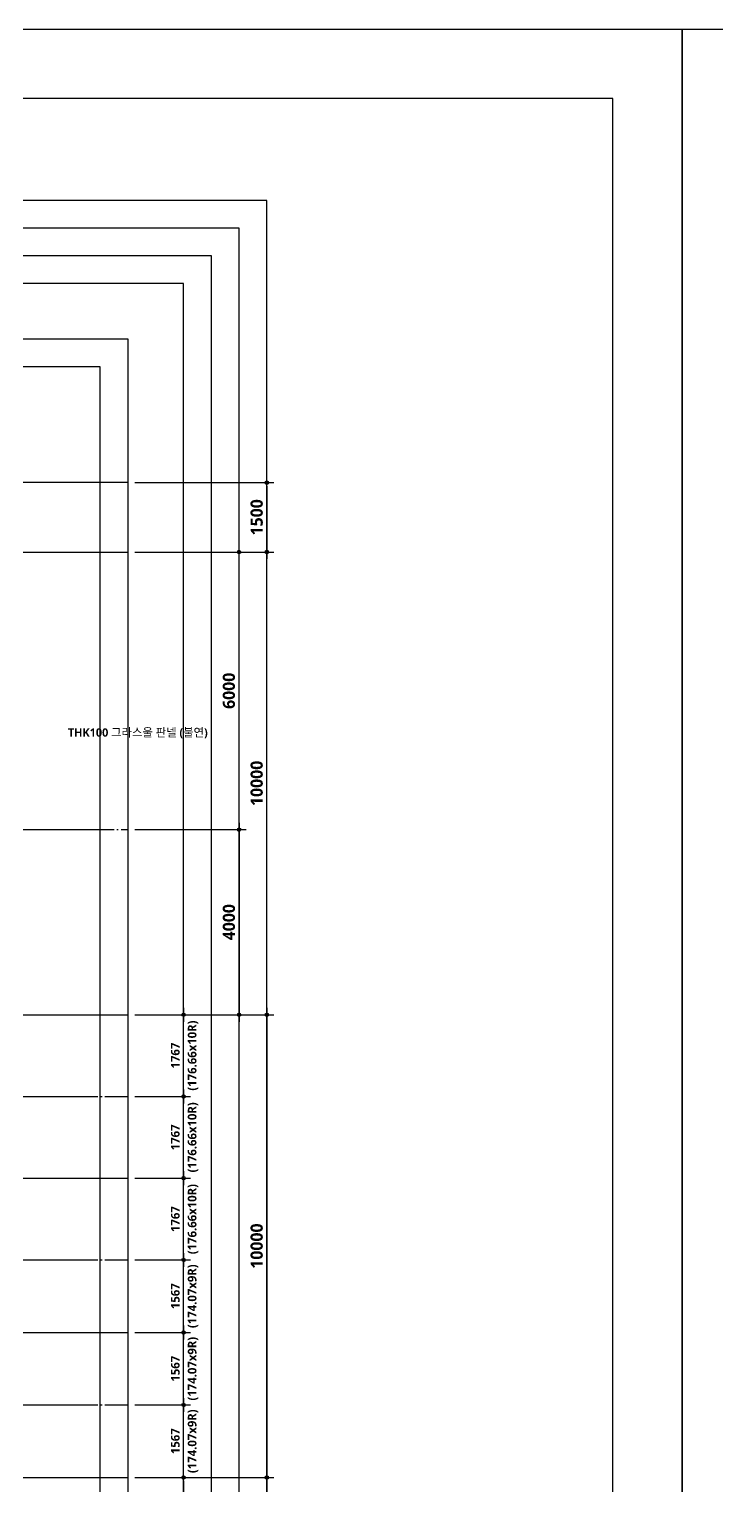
# Model space of a CAD drawing. Header units: millimetres. Extents: x 0 to 356400, y 0 to 68257.
# Drawn here: x 208637 to 223500, y 31519 to 63000 of the extents above; entities that cross this region are included whole.
import ezdxf
from ezdxf.enums import TextEntityAlignment as Align

# ---------------------------------------------------------------- set-up
doc = ezdxf.new("R2010")
doc.units = ezdxf.units.MM
doc.header["$LTSCALE"] = 75
doc.linetypes.add('CEN', pattern=[62, 60, -1, 0, -1])
doc.layers.get('Defpoints').update_dxf_attribs({"color": 161})
for name, color, linetype in [('A-ANNO-LEAD', 4, 'Continuous'), ('A-ANNO-TEXT1', 7, 'Continuous'), ('A-CEN', 1, 'CEN'), ('A-SECT-ELEV', 8, 'Continuous'), ('A-ST-AXIS-DIM', 7, 'Continuous')]:
    doc.layers.add(name, color=color, linetype=linetype)
for name, color, linetype, plot in [('Defpoint', 161, 'Continuous', False), ('G(그리드1)', 185, 'Continuous', False), ('G(그리드2)', 235, 'Continuous', False)]:
    doc.layers.add(name, color=color, linetype=linetype, plot=plot)
doc.styles.add('2020음성 1차', font='NanumGothicBold.ttf')
doc.styles.add('SH_대대리576', font='')
doc.styles.add('SH_진천_나눔', font='NanumGothicBold.ttf')
doc.styles.get('SH_대대리576').set_extended_font_data('NanumGothic', bold=True)
doc.dimstyles.new('SHP 75', dxfattribs={"dimscale": 75, "dimtxt": 3.5, "dimasz": 1, "dimexe": 2, "dimexo": 2, "dimgap": 1, "dimtad": 1, "dimdec": 0, "dimzin": 0, "dimdsep": 46, "dimtxsty": 'SH_대대리576', "dimblk": 'DIMDOT', "dimcen": 0.09, "dimclrd": 256, "dimclre": 256, "dimclrt": 3, "dimadec": 0, "dimazin": 1, "dimtfac": 1, "dimtdec": 0, "dimtix": 1, "dimtmove": 2, "dimatfit": 0, "dimldrblk": 'DIMDOT', "dimfxl": 1, "dimtfillclr": 3, "dimtolj": 1, "dimtzin": 0, "dimlwd": -1, "dimlwe": -1, "dimarcsym": 0})
doc.dimstyles.new('SHP 75 (in)', dxfattribs={"dimscale": 75, "dimtxt": 2.5, "dimasz": 1, "dimexe": 2, "dimexo": 2, "dimgap": 1, "dimtad": 1, "dimdec": 0, "dimzin": 0, "dimdsep": 46, "dimtxsty": 'SH_대대리576', "dimblk": 'DIMDOT', "dimblk1": 'NONE', "dimblk2": 'DIMDOT', "dimcen": 0.09, "dimclrd": 256, "dimclre": 256, "dimclrt": 3, "dimadec": 0, "dimazin": 1, "dimtfac": 1, "dimtdec": 0, "dimtix": 1, "dimtmove": 2, "dimatfit": 0, "dimldrblk": 'DIMDOT', "dimfxl": 1, "dimtfillclr": 3, "dimtolj": 1, "dimtzin": 0, "dimlwd": -1, "dimlwe": -1, "dimarcsym": 0})

# ---------------------------------------------------------------- blocks, each defined once
blk = doc.blocks.new('DIMDOT')
at = {"color": 0}
blk.add_line((-2, 0), (2, 0), dxfattribs=at)
for radius in [0.5, 0.25]:
    blk.add_circle((0, 0), radius, dxfattribs=at)
blk = doc.blocks.new('*D3688')
at = {"layer": 'A-ST-AXIS-DIM'}
for p, q in [((210925, 41700), (213925, 41700)), ((213775, 41625), (213775, 31775)), ((210925, 31700), (213925, 31700))]:
    blk.add_line(p, q, dxfattribs=at)
at = {"layer": 'Defpoints', "color": 0}
for p in [(210775, 41700), (210775, 31700), (213775, 31700)]:
    blk.add_point(p, dxfattribs=at)
at = {"layer": 'A-ST-AXIS-DIM', "linetype": 'ByBlock', "xscale": 75, "yscale": 75, "zscale": 75}
for p, rotation in [((213775, 41700), 90), ((213775, 31700), 270)]:
    blk.add_blockref('DIMDOT', p, dxfattribs=dict(at, rotation=rotation))
at = {"layer": 'A-ST-AXIS-DIM', "color": 3, "insert": (213556, 36700), "char_height": 262.5, "attachment_point": 5, "rotation": 90, "style": 'SH_진천_나눔'}
blk.add_mtext('\\A1;10000', dxfattribs=at)
blk = doc.blocks.new('*D3690')
at = {"layer": 'A-ST-AXIS-DIM'}
for p, q in [((210925, 31700), (213925, 31700)), ((213775, 31625), (213775, 27275)), ((210925, 27200), (213925, 27200))]:
    blk.add_line(p, q, dxfattribs=at)
at = {"layer": 'Defpoints', "color": 0}
for p in [(210775, 31700), (210775, 27200), (213775, 27200)]:
    blk.add_point(p, dxfattribs=at)
at = {"layer": 'A-ST-AXIS-DIM', "linetype": 'ByBlock', "xscale": 75, "yscale": 75, "zscale": 75}
for p, rotation in [((213775, 31700), 90), ((213775, 27200), 270)]:
    blk.add_blockref('DIMDOT', p, dxfattribs=dict(at, rotation=rotation))
at = {"layer": 'A-ST-AXIS-DIM', "color": 3, "insert": (213556, 29450), "char_height": 262.5, "attachment_point": 5, "rotation": 90, "style": 'SH_진천_나눔'}
blk.add_mtext('\\A1;4500', dxfattribs=at)
blk = doc.blocks.new('*D3694')
at = {"layer": 'A-ST-AXIS-DIM'}
for p, q in [((210925, 31700), (212125, 31700)), ((211975, 31625), (211975, 29525)), ((210925, 29450), (212125, 29450))]:
    blk.add_line(p, q, dxfattribs=at)
at = {"layer": 'Defpoints', "color": 0}
for p in [(210775, 31700), (210775, 29450), (211975, 29450)]:
    blk.add_point(p, dxfattribs=at)
at = {"layer": 'A-ST-AXIS-DIM', "linetype": 'ByBlock', "xscale": 75, "yscale": 75, "zscale": 75}
for p, rotation in [((211975, 31700), 90), ((211975, 29450), 270)]:
    blk.add_blockref('DIMDOT', p, dxfattribs=dict(at, rotation=rotation))
at = {"layer": 'A-ST-AXIS-DIM', "color": 3, "char_height": 187.5, "attachment_point": 5, "rotation": 90, "style": 'SH_대대리576'}
for s, insert in [('\\A1;(187.50x12R)', (212180, 30575)), ('\\A1;2250', (211797, 30575))]:
    blk.add_mtext(s, dxfattribs=dict(at, insert=insert))
blk = doc.blocks.new('_None')
blk = doc.blocks.new('*D3904')
at = {"layer": 'A-ST-AXIS-DIM'}
for p, q in [((210925, 51700), (213925, 51700)), ((213775, 41775), (213775, 51625)), ((210925, 41700), (213925, 41700))]:
    blk.add_line(p, q, dxfattribs=at)
at = {"layer": 'Defpoints', "color": 0}
for p in [(210775, 51700), (213775, 51700), (210775, 41700)]:
    blk.add_point(p, dxfattribs=at)
at = {"layer": 'A-ST-AXIS-DIM', "linetype": 'ByBlock', "xscale": 75, "yscale": 75, "zscale": 75}
for p, rotation in [((213775, 51700), 90), ((213775, 41700), 270)]:
    blk.add_blockref('DIMDOT', p, dxfattribs=dict(at, rotation=rotation))
at = {"layer": 'A-ST-AXIS-DIM', "color": 3, "insert": (213556, 46700), "char_height": 262.5, "attachment_point": 5, "rotation": 90, "style": 'SH_진천_나눔'}
blk.add_mtext('\\A1;10000', dxfattribs=at)
blk = doc.blocks.new('*D3907')
at = {"layer": 'A-ST-AXIS-DIM'}
for p, q in [((210925, 51700), (213325, 51700)), ((213175, 45775), (213175, 51625)), ((210925, 45700), (213325, 45700))]:
    blk.add_line(p, q, dxfattribs=at)
at = {"layer": 'Defpoints', "color": 0}
for p in [(210775, 51700), (213175, 51700), (210775, 45700)]:
    blk.add_point(p, dxfattribs=at)
at = {"layer": 'A-ST-AXIS-DIM', "linetype": 'ByBlock', "xscale": 75, "yscale": 75, "zscale": 75}
for p, rotation in [((213175, 51700), 90), ((213175, 45700), 270)]:
    blk.add_blockref('DIMDOT', p, dxfattribs=dict(at, rotation=rotation))
at = {"layer": 'A-ST-AXIS-DIM', "color": 3, "insert": (212955, 48700), "char_height": 262.5, "attachment_point": 5, "rotation": 90, "style": 'SH_진천_나눔'}
blk.add_mtext('\\A1;6000', dxfattribs=at)
blk = doc.blocks.new('*D3908')
at = {"layer": 'A-ST-AXIS-DIM'}
for p, q in [((210925, 45700), (213325, 45700)), ((213175, 45625), (213175, 41775)), ((210925, 41700), (213325, 41700))]:
    blk.add_line(p, q, dxfattribs=at)
at = {"layer": 'Defpoints', "color": 0}
for p in [(210775, 45700), (210775, 41700), (213175, 41700)]:
    blk.add_point(p, dxfattribs=at)
at = {"layer": 'A-ST-AXIS-DIM', "linetype": 'ByBlock', "xscale": 75, "yscale": 75, "zscale": 75}
for p, rotation in [((213175, 45700), 90), ((213175, 41700), 270)]:
    blk.add_blockref('DIMDOT', p, dxfattribs=dict(at, rotation=rotation))
at = {"layer": 'A-ST-AXIS-DIM', "color": 3, "insert": (212956, 43700), "char_height": 262.5, "attachment_point": 5, "rotation": 90, "style": 'SH_진천_나눔'}
blk.add_mtext('\\A1;4000', dxfattribs=at)
blk = doc.blocks.new('*D3918')
at = {"layer": 'A-ST-AXIS-DIM'}
for p, q in [((210925, 53200), (213925, 53200)), ((213775, 53125), (213775, 51775)), ((210925, 51700), (213925, 51700))]:
    blk.add_line(p, q, dxfattribs=at)
at = {"layer": 'Defpoints', "color": 0}
for p in [(210775, 53200), (210775, 51700), (213775, 51700)]:
    blk.add_point(p, dxfattribs=at)
at = {"layer": 'A-ST-AXIS-DIM', "linetype": 'ByBlock', "xscale": 75, "yscale": 75, "zscale": 75}
for p, rotation in [((213775, 53200), 90), ((213775, 51700), 270)]:
    blk.add_blockref('DIMDOT', p, dxfattribs=dict(at, rotation=rotation))
at = {"layer": 'A-ST-AXIS-DIM', "color": 3, "insert": (213556, 52450), "char_height": 262.5, "attachment_point": 5, "rotation": 90, "style": 'SH_진천_나눔'}
blk.add_mtext('\\A1;1500', dxfattribs=at)
blk = doc.blocks.new('*D8937')
at = {"layer": 'A-ST-AXIS-DIM'}
for p, q in [((211975, 33342), (211975, 33417)), ((210925, 33267), (212125, 33267)), ((211975, 31700), (211975, 33267)), ((210925, 31700), (212125, 31700)), ((211975, 31625), (211975, 31550))]:
    blk.add_line(p, q, dxfattribs=at)
at = {"layer": 'Defpoints', "color": 0}
for p in [(210775, 33267), (211975, 33267), (210775, 31700)]:
    blk.add_point(p, dxfattribs=at)
at = {"layer": 'A-ST-AXIS-DIM', "linetype": 'ByBlock', "xscale": 75, "yscale": 75, "zscale": 75}
for p, rotation in [((211975, 33267), 270), ((211975, 31700), 90)]:
    blk.add_blockref('DIMDOT', p, dxfattribs=dict(at, rotation=rotation))
at = {"layer": 'A-ST-AXIS-DIM', "color": 3, "char_height": 187.5, "attachment_point": 5, "rotation": 90, "style": 'SH_대대리576'}
for s, insert in [('\\A1;(174.07x9R)', (212180, 32483)), ('\\A1;1567', (211797, 32483))]:
    blk.add_mtext(s, dxfattribs=dict(at, insert=insert))
blk = doc.blocks.new('*D8938')
at = {"layer": 'A-ST-AXIS-DIM'}
for p, q in [((211975, 34908), (211975, 34983)), ((210925, 34833), (212125, 34833)), ((211975, 33267), (211975, 34833)), ((210925, 33267), (212125, 33267)), ((211975, 33192), (211975, 33117))]:
    blk.add_line(p, q, dxfattribs=at)
at = {"layer": 'Defpoints', "color": 0}
for p in [(210775, 34833), (211975, 34833), (210775, 33267)]:
    blk.add_point(p, dxfattribs=at)
at = {"layer": 'A-ST-AXIS-DIM', "linetype": 'ByBlock', "xscale": 75, "yscale": 75, "zscale": 75}
for p, rotation in [((211975, 34833), 270), ((211975, 33267), 90)]:
    blk.add_blockref('DIMDOT', p, dxfattribs=dict(at, rotation=rotation))
at = {"layer": 'A-ST-AXIS-DIM', "color": 3, "char_height": 187.5, "attachment_point": 5, "rotation": 90, "style": 'SH_대대리576'}
for s, insert in [('\\A1;(174.07x9R)', (212180, 34050)), ('\\A1;1567', (211797, 34050))]:
    blk.add_mtext(s, dxfattribs=dict(at, insert=insert))
blk = doc.blocks.new('*D8939')
at = {"layer": 'A-ST-AXIS-DIM'}
for p, q in [((211975, 36475), (211975, 36550)), ((210925, 36400), (212125, 36400)), ((211975, 34833), (211975, 36400)), ((210925, 34833), (212125, 34833)), ((211975, 34758), (211975, 34683))]:
    blk.add_line(p, q, dxfattribs=at)
at = {"layer": 'Defpoints', "color": 0}
for p in [(210775, 36400), (211975, 36400), (210775, 34833)]:
    blk.add_point(p, dxfattribs=at)
at = {"layer": 'A-ST-AXIS-DIM', "linetype": 'ByBlock', "xscale": 75, "yscale": 75, "zscale": 75}
for p, rotation in [((211975, 36400), 270), ((211975, 34833), 90)]:
    blk.add_blockref('DIMDOT', p, dxfattribs=dict(at, rotation=rotation))
at = {"layer": 'A-ST-AXIS-DIM', "color": 3, "char_height": 187.5, "attachment_point": 5, "rotation": 90, "style": 'SH_대대리576'}
for s, insert in [('\\A1;(174.07x9R)', (212180, 35617)), ('\\A1;1567', (211797, 35617))]:
    blk.add_mtext(s, dxfattribs=dict(at, insert=insert))
blk = doc.blocks.new('*D8940')
at = {"layer": 'A-ST-AXIS-DIM'}
for p, q in [((210925, 38167), (212125, 38167)), ((211975, 38242), (211975, 38317)), ((211975, 36400), (211975, 38167)), ((210925, 36400), (212125, 36400)), ((211975, 36325), (211975, 36250))]:
    blk.add_line(p, q, dxfattribs=at)
at = {"layer": 'Defpoints', "color": 0}
for p in [(210775, 38167), (211975, 38167), (210775, 36400)]:
    blk.add_point(p, dxfattribs=at)
at = {"layer": 'A-ST-AXIS-DIM', "linetype": 'ByBlock', "xscale": 75, "yscale": 75, "zscale": 75}
for p, rotation in [((211975, 38167), 270), ((211975, 36400), 90)]:
    blk.add_blockref('DIMDOT', p, dxfattribs=dict(at, rotation=rotation))
at = {"layer": 'A-ST-AXIS-DIM', "color": 3, "char_height": 187.5, "attachment_point": 5, "rotation": 90, "style": 'SH_대대리576'}
for s, insert in [('\\A1;(176.66x10R)', (212180, 37283)), ('\\A1;1767', (211797, 37283))]:
    blk.add_mtext(s, dxfattribs=dict(at, insert=insert))
blk = doc.blocks.new('*D8941')
at = {"layer": 'A-ST-AXIS-DIM'}
for p, q in [((211975, 40008), (211975, 40083)), ((210925, 39933), (212125, 39933)), ((211975, 38167), (211975, 39933)), ((210925, 38167), (212125, 38167)), ((211975, 38092), (211975, 38017))]:
    blk.add_line(p, q, dxfattribs=at)
at = {"layer": 'Defpoints', "color": 0}
for p in [(210775, 39933), (211975, 39933), (210775, 38167)]:
    blk.add_point(p, dxfattribs=at)
at = {"layer": 'A-ST-AXIS-DIM', "linetype": 'ByBlock', "xscale": 75, "yscale": 75, "zscale": 75}
for p, rotation in [((211975, 39933), 270), ((211975, 38167), 90)]:
    blk.add_blockref('DIMDOT', p, dxfattribs=dict(at, rotation=rotation))
at = {"layer": 'A-ST-AXIS-DIM', "color": 3, "char_height": 187.5, "attachment_point": 5, "rotation": 90, "style": 'SH_대대리576'}
for s, insert in [('\\A1;(176.66x10R)', (212180, 39050)), ('\\A1;1767', (211797, 39050))]:
    blk.add_mtext(s, dxfattribs=dict(at, insert=insert))
blk = doc.blocks.new('*D8942')
at = {"layer": 'A-ST-AXIS-DIM'}
for p, q in [((210925, 41700), (212125, 41700)), ((211975, 41775), (211975, 41850)), ((211975, 39933), (211975, 41700)), ((210925, 39933), (212125, 39933)), ((211975, 39858), (211975, 39783))]:
    blk.add_line(p, q, dxfattribs=at)
at = {"layer": 'Defpoints', "color": 0}
for p in [(210775, 41700), (211975, 41700), (210775, 39933)]:
    blk.add_point(p, dxfattribs=at)
at = {"layer": 'A-ST-AXIS-DIM', "linetype": 'ByBlock', "xscale": 75, "yscale": 75, "zscale": 75}
for p, rotation in [((211975, 41700), 270), ((211975, 39933), 90)]:
    blk.add_blockref('DIMDOT', p, dxfattribs=dict(at, rotation=rotation))
at = {"layer": 'A-ST-AXIS-DIM', "color": 3, "char_height": 187.5, "attachment_point": 5, "rotation": 90, "style": 'SH_대대리576'}
for s, insert in [('\\A1;(176.66x10R)', (212180, 40817)), ('\\A1;1767', (211797, 40817))]:
    blk.add_mtext(s, dxfattribs=dict(at, insert=insert))

msp = doc.modelspace()

# ---------------------------------------------------------------- linework, layer by layer
at = {"layer": 'A-ANNO-LEAD'}
msp.add_lwpolyline([(208575, 47800, 0, 46.9, 0), (208715.6, 47800, 0, 0, 0), (209475, 47800, 0, 0, 0)], format="xyseb", dxfattribs=at)
at = {"layer": 'A-CEN'}
for p, q in [((192875, 51700), (210775, 51700)), ((201325, 45700), (210775, 45700)), ((192875, 41700), (210775, 41700)), ((205625, 39933.3), (210775, 39933.3)), ((192875, 38166.7), (210775, 38166.7)), ((205625, 36400), (210775, 36400)), ((192875, 34833.3), (210775, 34833.3)), ((205625, 33266.7), (210775, 33266.7)), ((192875, 31700), (210775, 31700))]:
    msp.add_line(p, q, dxfattribs=at)
at = {"layer": 'A-SECT-ELEV'}
msp.add_line((210775, 53200), (193475, 53200), dxfattribs=at)
at = {"layer": 'Defpoint'}
for points in [[(222750, 63000), (222750, 0), (178200, 0), (178200, 63000)], [(267300, 63000), (267300, 0), (222750, 0), (222750, 63000)], [(179700, 61500), (179700, 8250), (221250, 8250), (221250, 61500)]]:
    msp.add_lwpolyline(points, close=True, dxfattribs=at)
at = {"layer": 'G(그리드1)'}
for points in [[(213775, 59300), (187175, 59300), (187175, 6800), (213775, 6800)], [(213775, 59300), (189875, 59300), (189875, 6800), (213775, 6800)], [(213175, 58700), (190475, 58700), (190475, 7400), (213175, 7400)], [(212575, 58100), (191075, 58100), (191075, 8000), (212575, 8000)], [(211975, 57500), (191675, 57500), (191675, 8000), (211975, 8000)], [(210775, 56300), (192875, 56300), (192875, 9200), (210775, 9200)]]:
    msp.add_lwpolyline(points, close=True, dxfattribs=at)
msp.add_lwpolyline([(191675, 33266.7), (191675, 8600), (211975, 8600), (211975, 33266.7)], dxfattribs=at)
at = {"layer": 'G(그리드2)'}
msp.add_lwpolyline([(210175, 55700), (193475, 55700), (193475, 9800), (210175, 9800)], close=True, dxfattribs=at)

# ---------------------------------------------------------------- texts
at = {"layer": 'A-ANNO-TEXT1', "style": '2020음성 1차'}
msp.add_text('THK100 그라스울 판넬 (불연)', height=180, dxfattribs=at).set_placement((209475, 47800), align=Align.MIDDLE_LEFT)

# ---------------------------------------------------------------- dimensions: what is measured, and where the dimension line sits
at = {"layer": 'A-ST-AXIS-DIM'}
for base, p1, p2, angle, picture, middle in [((213775, 51700), (210775, 53200), (210775, 51700), 90, '*D3918', (213555.7, 52450)), ((213775, 51700), (210775, 41700), (210775, 51700), 270, '*D3904', (213556.1, 46700)), ((213175, 51700), (210775, 45700), (210775, 51700), 90, '*D3907', (212955.1, 48700)), ((213175, 41700), (210775, 45700), (210775, 41700), 270, '*D3908', (212956.1, 43700)), ((213775, 31700), (210775, 41700), (210775, 31700), 90, '*D3688', (213556.1, 36700)), ((213775, 27200), (210775, 31700), (210775, 27200), 90, '*D3690', (213555.7, 29450))]:
    dim = msp.add_linear_dim(base=base, p1=p1, p2=p2, angle=angle, dimstyle='SHP 75', override={"dimtxsty": 'SH_진천_나눔', "dimldrblk": 'DIMDOT'}, dxfattribs=at)
    dim.commit()
    dim.dimension.update_dxf_attribs({"geometry": picture, "text_midpoint": middle})
for base, p1, p2, angle, text, picture, middle in [((211975, 41700), (210775, 39933.3), (210775, 41700), 270, '<>\\X(176.66x10R)', '*D8942', (211975, 40816.7)), ((211975, 39933.3), (210775, 38166.7), (210775, 39933.3), 270, '<>\\X(176.66x10R)', '*D8941', (211975, 39050)), ((211975, 38166.7), (210775, 36400), (210775, 38166.7), 270, '<>\\X(176.66x10R)', '*D8940', (211975, 37283.3)), ((211975, 36400), (210775, 34833.3), (210775, 36400), 270, '<>\\X(174.07x9R)', '*D8939', (211975, 35616.7)), ((211975, 34833.3), (210775, 33266.7), (210775, 34833.3), 270, '<>\\X(174.07x9R)', '*D8938', (211975, 34050)), ((211975, 33266.7), (210775, 31700), (210775, 33266.7), 270, '<>\\X(174.07x9R)', '*D8937', (211975, 32483.3)), ((211975, 29450), (210775, 31700), (210775, 29450), 90, '<>\\X(187.50x12R)', '*D3694', (211975, 30575))]:
    dim = msp.add_linear_dim(base=base, p1=p1, p2=p2, angle=angle, text=text, dimstyle='SHP 75 (in)', override={"dimtxsty": 'SH_대대리576', "dimldrblk": 'DIMDOT'}, dxfattribs=at)
    dim.commit()
    dim.dimension.update_dxf_attribs({"geometry": picture, "text_midpoint": middle})

doc.saveas('drawing.dxf')
